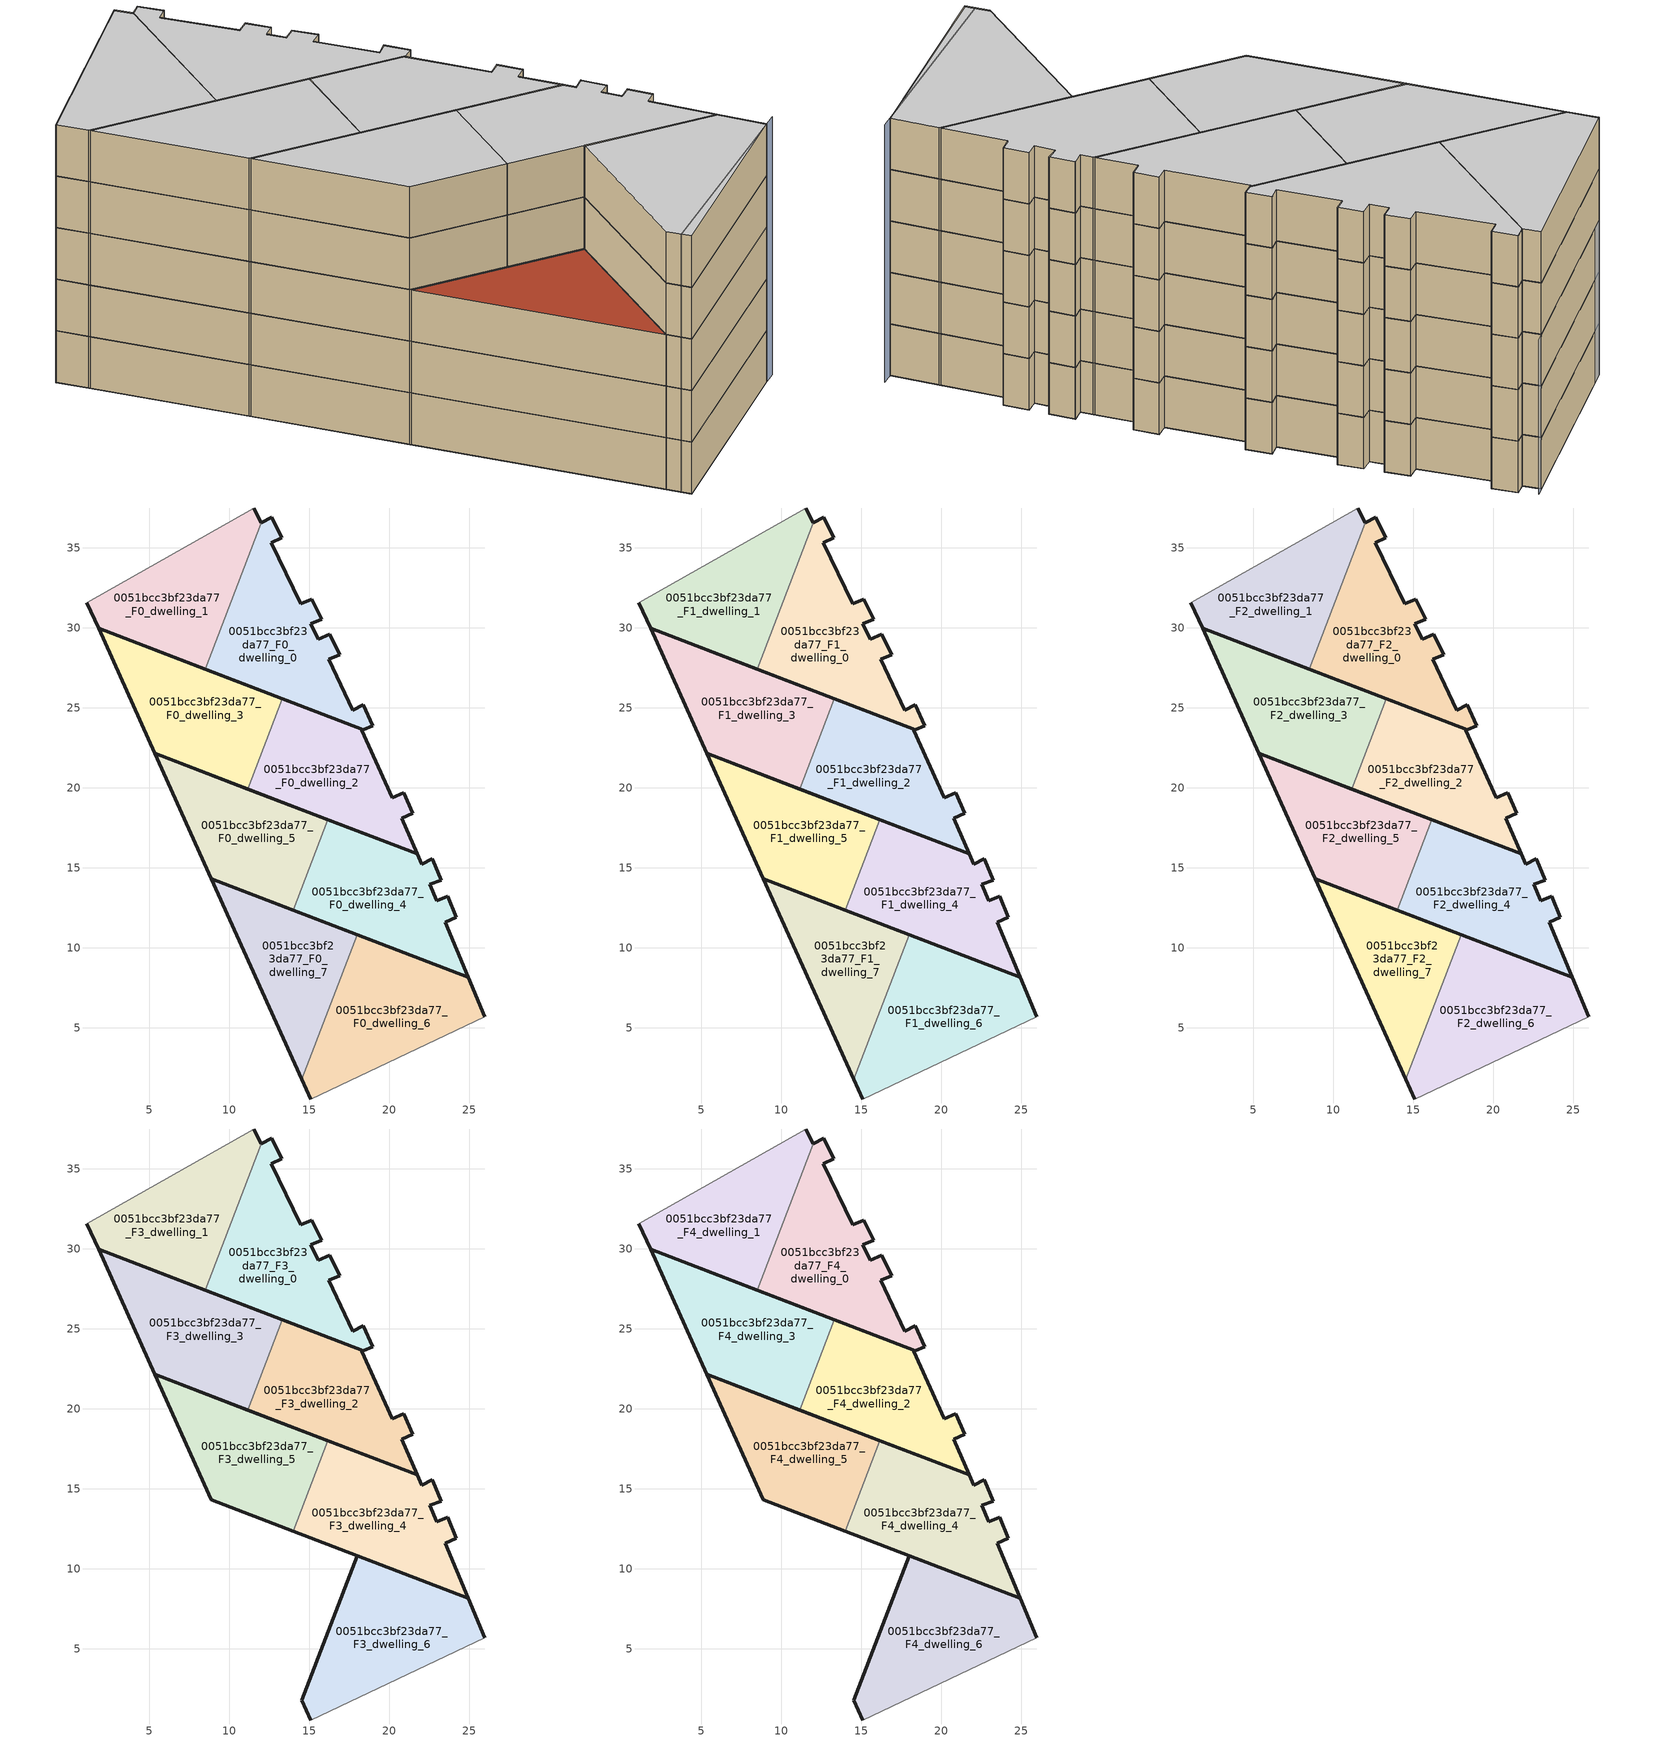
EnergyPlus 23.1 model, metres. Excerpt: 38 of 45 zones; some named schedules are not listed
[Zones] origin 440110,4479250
0051bcc3bf23da77_F0_dwelling_0
 floor ground (EU_floor_Construction): 18.97,23.88 18.37,25.19 17.71,24.85 16.21,28.03 16.89,28.33 16.26,29.59 15.56,29.29 15.1,30.24 15.77,30.55 15.15,31.79 14.47,31.5 12.6,35.3 13.27,35.63 12.64,36.91 11.99,36.57 8.49,27.42 18.37,23.64 z0
 wall outside (EU_wall_Construction): 11.99,36.57 12.64,36.91 13.27,35.63 12.6,35.3 14.47,31.5 15.15,31.79 15.77,30.55 15.1,30.24 15.56,29.29 16.26,29.59 16.89,28.33 16.21,28.03 17.71,24.85 18.37,25.19 18.97,23.88 18.37,23.64 8.49,27.42 z0:3
 wall to 0051bcc3bf23da77_F0_dwelling_1 (EU_wall_Construction): 8.49,27.42 11.99,36.57 z0:3
0051bcc3bf23da77_F0_dwelling_1
 floor ground (EU_floor_Construction): 8.49,27.42 11.99,36.57 11.54,37.49 1.1,31.56 1.82,29.97 z0
 wall outside (EU_wall_Construction): 11.54,37.49 11.99,36.57 / 8.49,27.42 1.82,29.97 1.1,31.56 z0:3
 wall adiabatic (EU_wall_Construction): 1.1,31.56 11.54,37.49 z0:3
0051bcc3bf23da77_F0_dwelling_2
 floor ground (EU_floor_Construction): 21.72,15.88 20.76,18.1 21.45,18.41 20.88,19.69 20.18,19.39 18.28,23.6 18.37,23.64 13.31,25.57 11.15,19.93 z0
 wall outside (EU_wall_Construction): 13.31,25.57 18.37,23.64 18.28,23.6 20.18,19.39 20.88,19.69 21.45,18.41 20.76,18.1 21.72,15.88 11.15,19.93 z0:3
 wall to 0051bcc3bf23da77_F0_dwelling_3 (EU_wall_Construction): 11.15,19.93 13.31,25.57 z0:3
0051bcc3bf23da77_F0_dwelling_3
 floor ground (EU_floor_Construction): 11.15,19.93 13.31,25.57 1.82,29.97 5.35,22.15 z0
 wall outside (EU_wall_Construction): 11.15,19.93 5.35,22.15 1.82,29.97 13.31,25.57 z0:3
0051bcc3bf23da77_F0_dwelling_4
 floor ground (EU_floor_Construction): 24.92,8.17 23.5,11.61 24.18,11.92 23.64,13.22 22.96,12.94 22.52,13.99 23.23,14.22 22.7,15.51 22.68,15.56 22.01,15.23 21.72,15.88 16.14,18.02 13.98,12.36 z0
 wall outside (EU_wall_Construction): 16.14,18.02 21.72,15.88 22.01,15.23 22.68,15.56 22.7,15.51 23.23,14.22 22.52,13.99 22.96,12.94 23.64,13.22 24.18,11.92 23.5,11.61 24.92,8.17 13.98,12.36 z0:3
 wall to 0051bcc3bf23da77_F0_dwelling_5 (EU_wall_Construction): 13.98,12.36 16.14,18.02 z0:3
0051bcc3bf23da77_F0_dwelling_5
 floor ground (EU_floor_Construction): 13.98,12.36 16.14,18.02 5.35,22.15 8.88,14.31 z0
 wall outside (EU_wall_Construction): 13.98,12.36 8.88,14.31 5.35,22.15 16.14,18.02 z0:3
0051bcc3bf23da77_F0_dwelling_6
 floor ground (EU_floor_Construction): 25.94,5.7 24.92,8.17 17.98,10.83 14.52,1.79 15.08,0.56 z0
 wall outside (EU_wall_Construction): 17.98,10.83 24.92,8.17 25.94,5.7 / 15.08,0.56 14.52,1.79 z0:3
 wall adiabatic (EU_wall_Construction): 25.94,5.7 15.08,0.56 z0:3
 wall to 0051bcc3bf23da77_F0_dwelling_7 (EU_wall_Construction): 14.52,1.79 17.98,10.83 z0:3
0051bcc3bf23da77_F0_dwelling_7
 floor ground (EU_floor_Construction): 14.52,1.79 17.98,10.83 8.88,14.31 z0
 wall outside (EU_wall_Construction): 14.52,1.79 8.88,14.31 17.98,10.83 z0:3
0051bcc3bf23da77_F1_dwelling_0
 floor to 0051bcc3bf23da77_F0_dwelling_0 (EU_floor_Construction): 18.97,23.88 18.37,25.19 17.71,24.85 16.21,28.03 16.89,28.33 16.26,29.59 15.56,29.29 15.1,30.24 15.77,30.55 15.15,31.79 14.47,31.5 12.6,35.3 13.27,35.63 12.64,36.91 11.99,36.57 8.49,27.42 18.37,23.64 z3
 wall outside (EU_wall_Construction): 11.99,36.57 12.64,36.91 13.27,35.63 12.6,35.3 14.47,31.5 15.15,31.79 15.77,30.55 15.1,30.24 15.56,29.29 16.26,29.59 16.89,28.33 16.21,28.03 17.71,24.85 18.37,25.19 18.97,23.88 18.37,23.64 8.49,27.42 z3:6
 wall to 0051bcc3bf23da77_F1_dwelling_1 (EU_wall_Construction): 8.49,27.42 11.99,36.57 z3:6
0051bcc3bf23da77_F1_dwelling_1
 floor to 0051bcc3bf23da77_F0_dwelling_1 (EU_floor_Construction): 8.49,27.42 11.99,36.57 11.54,37.49 1.1,31.56 1.82,29.97 z3
 wall outside (EU_wall_Construction): 11.54,37.49 11.99,36.57 / 8.49,27.42 1.82,29.97 1.1,31.56 z3:6
 wall adiabatic (EU_wall_Construction): 1.1,31.56 11.54,37.49 z3:6
0051bcc3bf23da77_F1_dwelling_2
 floor to 0051bcc3bf23da77_F0_dwelling_2 (EU_floor_Construction): 21.72,15.88 20.76,18.1 21.45,18.41 20.88,19.69 20.18,19.39 18.28,23.6 18.37,23.64 13.31,25.57 11.15,19.93 z3
 wall outside (EU_wall_Construction): 13.31,25.57 18.37,23.64 18.28,23.6 20.18,19.39 20.88,19.69 21.45,18.41 20.76,18.1 21.72,15.88 11.15,19.93 z3:6
 wall to 0051bcc3bf23da77_F1_dwelling_3 (EU_wall_Construction): 11.15,19.93 13.31,25.57 z3:6
0051bcc3bf23da77_F1_dwelling_3
 floor to 0051bcc3bf23da77_F0_dwelling_3 (EU_floor_Construction): 11.15,19.93 13.31,25.57 1.82,29.97 5.35,22.15 z3
 wall outside (EU_wall_Construction): 11.15,19.93 5.35,22.15 1.82,29.97 13.31,25.57 z3:6
0051bcc3bf23da77_F1_dwelling_4
 floor to 0051bcc3bf23da77_F0_dwelling_4 (EU_floor_Construction): 24.92,8.17 23.5,11.61 24.18,11.92 23.64,13.22 22.96,12.94 22.52,13.99 23.23,14.22 22.7,15.51 22.68,15.56 22.01,15.23 21.72,15.88 16.14,18.02 13.98,12.36 z3
 wall outside (EU_wall_Construction): 16.14,18.02 21.72,15.88 22.01,15.23 22.68,15.56 22.7,15.51 23.23,14.22 22.52,13.99 22.96,12.94 23.64,13.22 24.18,11.92 23.5,11.61 24.92,8.17 13.98,12.36 z3:6
 wall to 0051bcc3bf23da77_F1_dwelling_5 (EU_wall_Construction): 13.98,12.36 16.14,18.02 z3:6
0051bcc3bf23da77_F1_dwelling_5
 floor to 0051bcc3bf23da77_F0_dwelling_5 (EU_floor_Construction): 13.98,12.36 16.14,18.02 5.35,22.15 8.88,14.31 z3
 wall outside (EU_wall_Construction): 13.98,12.36 8.88,14.31 5.35,22.15 16.14,18.02 z3:6
0051bcc3bf23da77_F1_dwelling_6
 floor to 0051bcc3bf23da77_F0_dwelling_6 (EU_floor_Construction): 25.94,5.7 24.92,8.17 17.98,10.83 14.52,1.79 15.08,0.56 z3
 wall outside (EU_wall_Construction): 17.98,10.83 24.92,8.17 25.94,5.7 / 15.08,0.56 14.52,1.79 z3:6
 wall adiabatic (EU_wall_Construction): 25.94,5.7 15.08,0.56 z3:6
 wall to 0051bcc3bf23da77_F1_dwelling_7 (EU_wall_Construction): 14.52,1.79 17.98,10.83 z3:6
0051bcc3bf23da77_F1_dwelling_7
 floor to 0051bcc3bf23da77_F0_dwelling_7 (EU_floor_Construction): 14.52,1.79 17.98,10.83 8.88,14.31 z3
 wall outside (EU_wall_Construction): 14.52,1.79 8.88,14.31 17.98,10.83 z3:6
0051bcc3bf23da77_F2_dwelling_0
 floor to 0051bcc3bf23da77_F1_dwelling_0 (EU_floor_Construction): 18.97,23.88 18.37,25.19 17.71,24.85 16.21,28.03 16.89,28.33 16.26,29.59 15.56,29.29 15.1,30.24 15.77,30.55 15.15,31.79 14.47,31.5 12.6,35.3 13.27,35.63 12.64,36.91 11.99,36.57 8.49,27.42 18.37,23.64 z6
 wall outside (EU_wall_Construction): 11.99,36.57 12.64,36.91 13.27,35.63 12.6,35.3 14.47,31.5 15.15,31.79 15.77,30.55 15.1,30.24 15.56,29.29 16.26,29.59 16.89,28.33 16.21,28.03 17.71,24.85 18.37,25.19 18.97,23.88 18.37,23.64 8.49,27.42 z6:9
 wall to 0051bcc3bf23da77_F2_dwelling_1 (EU_wall_Construction): 8.49,27.42 11.99,36.57 z6:9
0051bcc3bf23da77_F2_dwelling_1
 floor to 0051bcc3bf23da77_F1_dwelling_1 (EU_floor_Construction): 8.49,27.42 11.99,36.57 11.54,37.49 1.1,31.56 1.82,29.97 z6
 wall outside (EU_wall_Construction): 11.54,37.49 11.99,36.57 / 8.49,27.42 1.82,29.97 1.1,31.56 z6:9
 wall adiabatic (EU_wall_Construction): 1.1,31.56 11.54,37.49 z6:9
0051bcc3bf23da77_F2_dwelling_2
 floor to 0051bcc3bf23da77_F1_dwelling_2 (EU_floor_Construction): 21.72,15.88 20.76,18.1 21.45,18.41 20.88,19.69 20.18,19.39 18.28,23.6 18.37,23.64 13.31,25.57 11.15,19.93 z6
 wall outside (EU_wall_Construction): 13.31,25.57 18.37,23.64 18.28,23.6 20.18,19.39 20.88,19.69 21.45,18.41 20.76,18.1 21.72,15.88 11.15,19.93 z6:9
 wall to 0051bcc3bf23da77_F2_dwelling_3 (EU_wall_Construction): 11.15,19.93 13.31,25.57 z6:9
0051bcc3bf23da77_F2_dwelling_3
 floor to 0051bcc3bf23da77_F1_dwelling_3 (EU_floor_Construction): 11.15,19.93 13.31,25.57 1.82,29.97 5.35,22.15 z6
 wall outside (EU_wall_Construction): 11.15,19.93 5.35,22.15 1.82,29.97 13.31,25.57 z6:9
0051bcc3bf23da77_F2_dwelling_4
 floor to 0051bcc3bf23da77_F1_dwelling_4 (EU_floor_Construction): 24.92,8.17 23.5,11.61 24.18,11.92 23.64,13.22 22.96,12.94 22.52,13.99 23.23,14.22 22.7,15.51 22.68,15.56 22.01,15.23 21.72,15.88 16.14,18.02 13.98,12.36 z6
 wall outside (EU_wall_Construction): 16.14,18.02 21.72,15.88 22.01,15.23 22.68,15.56 22.7,15.51 23.23,14.22 22.52,13.99 22.96,12.94 23.64,13.22 24.18,11.92 23.5,11.61 24.92,8.17 13.98,12.36 z6:9
 wall to 0051bcc3bf23da77_F2_dwelling_5 (EU_wall_Construction): 13.98,12.36 16.14,18.02 z6:9
0051bcc3bf23da77_F2_dwelling_5
 floor to 0051bcc3bf23da77_F1_dwelling_5 (EU_floor_Construction): 13.98,12.36 16.14,18.02 5.35,22.15 8.88,14.31 z6
 wall outside (EU_wall_Construction): 13.98,12.36 8.88,14.31 5.35,22.15 16.14,18.02 z6:9
0051bcc3bf23da77_F2_dwelling_6
 floor to 0051bcc3bf23da77_F1_dwelling_6 (EU_floor_Construction): 25.94,5.7 24.92,8.17 17.98,10.83 14.52,1.79 15.08,0.56 z6
 wall outside (EU_wall_Construction): 17.98,10.83 24.92,8.17 25.94,5.7 / 15.08,0.56 14.52,1.79 z6:9
 wall adiabatic (EU_wall_Construction): 25.94,5.7 15.08,0.56 z6:9
 wall to 0051bcc3bf23da77_F2_dwelling_7 (EU_wall_Construction): 14.52,1.79 17.98,10.83 z6:9
0051bcc3bf23da77_F2_dwelling_7
 floor to 0051bcc3bf23da77_F1_dwelling_7 (EU_floor_Construction): 14.52,1.79 17.98,10.83 8.88,14.31 z6
 wall outside (EU_wall_Construction): 14.52,1.79 8.88,14.31 17.98,10.83 z6:9
 roof outside (EU_roof_Construction): 17.98,10.83 14.52,1.79 8.88,14.31 z9
0051bcc3bf23da77_F3_dwelling_0
 floor to 0051bcc3bf23da77_F2_dwelling_0 (EU_floor_Construction): 18.97,23.88 18.37,25.19 17.71,24.85 16.21,28.03 16.89,28.33 16.26,29.59 15.56,29.29 15.1,30.24 15.77,30.55 15.15,31.79 14.47,31.5 12.6,35.3 13.27,35.63 12.64,36.91 11.99,36.57 8.49,27.42 18.37,23.64 z9
 wall outside (EU_wall_Construction): 11.99,36.57 12.64,36.91 13.27,35.63 12.6,35.3 14.47,31.5 15.15,31.79 15.77,30.55 15.1,30.24 15.56,29.29 16.26,29.59 16.89,28.33 16.21,28.03 17.71,24.85 18.37,25.19 18.97,23.88 18.37,23.64 8.49,27.42 z9:12
 wall to 0051bcc3bf23da77_F3_dwelling_1 (EU_wall_Construction): 8.49,27.42 11.99,36.57 z9:12
0051bcc3bf23da77_F3_dwelling_1
 floor to 0051bcc3bf23da77_F2_dwelling_1 (EU_floor_Construction): 8.49,27.42 11.99,36.57 11.54,37.49 1.1,31.56 1.82,29.97 z9
 wall outside (EU_wall_Construction): 11.54,37.49 11.99,36.57 / 8.49,27.42 1.82,29.97 1.1,31.56 z9:12
 wall adiabatic (EU_wall_Construction): 1.1,31.56 11.54,37.49 z9:12
0051bcc3bf23da77_F3_dwelling_2
 floor to 0051bcc3bf23da77_F2_dwelling_2 (EU_floor_Construction): 21.72,15.88 20.76,18.1 21.45,18.41 20.88,19.69 20.18,19.39 18.28,23.6 18.37,23.64 13.31,25.57 11.15,19.93 z9
 wall outside (EU_wall_Construction): 13.31,25.57 18.37,23.64 18.28,23.6 20.18,19.39 20.88,19.69 21.45,18.41 20.76,18.1 21.72,15.88 11.15,19.93 z9:12
 wall to 0051bcc3bf23da77_F3_dwelling_3 (EU_wall_Construction): 11.15,19.93 13.31,25.57 z9:12
0051bcc3bf23da77_F3_dwelling_3
 floor to 0051bcc3bf23da77_F2_dwelling_3 (EU_floor_Construction): 11.15,19.93 13.31,25.57 1.82,29.97 5.35,22.15 z9
 wall outside (EU_wall_Construction): 11.15,19.93 5.35,22.15 1.82,29.97 13.31,25.57 z9:12
0051bcc3bf23da77_F3_dwelling_4
 floor to 0051bcc3bf23da77_F2_dwelling_4 (EU_floor_Construction): 24.92,8.17 23.5,11.61 24.18,11.92 23.64,13.22 22.96,12.94 22.52,13.99 23.23,14.22 22.7,15.51 22.68,15.56 22.01,15.23 21.72,15.88 16.14,18.02 13.98,12.36 z9
 wall outside (EU_wall_Construction): 16.14,18.02 21.72,15.88 22.01,15.23 22.68,15.56 22.7,15.51 23.23,14.22 22.52,13.99 22.96,12.94 23.64,13.22 24.18,11.92 23.5,11.61 24.92,8.17 13.98,12.36 z9:12
 wall to 0051bcc3bf23da77_F3_dwelling_5 (EU_wall_Construction): 13.98,12.36 16.14,18.02 z9:12
0051bcc3bf23da77_F3_dwelling_5
 floor to 0051bcc3bf23da77_F2_dwelling_5 (EU_floor_Construction): 13.98,12.36 16.14,18.02 5.35,22.15 8.88,14.31 z9
 wall outside (EU_wall_Construction): 13.98,12.36 8.88,14.31 5.35,22.15 16.14,18.02 z9:12
0051bcc3bf23da77_F3_dwelling_6
 floor to 0051bcc3bf23da77_F2_dwelling_6 (EU_floor_Construction): 25.94,5.7 24.92,8.17 17.98,10.83 14.52,1.79 15.08,0.56 z9
 wall outside (EU_wall_Construction): 15.08,0.56 14.52,1.79 17.98,10.83 24.92,8.17 25.94,5.7 z9:12
 wall adiabatic (EU_wall_Construction): 25.94,5.7 15.08,0.56 z9:12
0051bcc3bf23da77_F4_dwelling_0
 floor to 0051bcc3bf23da77_F3_dwelling_0 (EU_floor_Construction): 18.97,23.88 18.37,25.19 17.71,24.85 16.21,28.03 16.89,28.33 16.26,29.59 15.56,29.29 15.1,30.24 15.77,30.55 15.15,31.79 14.47,31.5 12.6,35.3 13.27,35.63 12.64,36.91 11.99,36.57 8.49,27.42 18.37,23.64 z12
 wall outside (EU_wall_Construction): 11.99,36.57 12.64,36.91 13.27,35.63 12.6,35.3 14.47,31.5 15.15,31.79 15.77,30.55 15.1,30.24 15.56,29.29 16.26,29.59 16.89,28.33 16.21,28.03 17.71,24.85 18.37,25.19 18.97,23.88 18.37,23.64 8.49,27.42 z12:15
 wall to 0051bcc3bf23da77_F4_dwelling_1 (EU_wall_Construction): 8.49,27.42 11.99,36.57 z12:15
 ceiling to 0051bcc3bf23da77_F5_dwelling_0 (EU_floor_Construction): 13.27,35.63 12.6,35.3 14.47,31.5 15.15,31.79 15.77,30.55 15.1,30.24 15.56,29.29 16.26,29.59 16.89,28.33 16.21,28.03 17.71,24.85 18.37,25.19 18.97,23.88 18.37,23.64 8.49,27.42 11.99,36.57 12.64,36.91 z15
0051bcc3bf23da77_F4_dwelling_1
 floor to 0051bcc3bf23da77_F3_dwelling_1 (EU_floor_Construction): 8.49,27.42 11.99,36.57 11.54,37.49 1.1,31.56 1.82,29.97 z12
 wall outside (EU_wall_Construction): 11.54,37.49 11.99,36.57 / 8.49,27.42 1.82,29.97 1.1,31.56 z12:15
 wall adiabatic (EU_wall_Construction): 1.1,31.56 11.54,37.49 z12:15
 ceiling to 0051bcc3bf23da77_F5_dwelling_1 (EU_floor_Construction): 11.54,37.49 11.99,36.57 8.49,27.42 1.82,29.97 1.1,31.56 z15
0051bcc3bf23da77_F4_dwelling_2
 floor to 0051bcc3bf23da77_F3_dwelling_2 (EU_floor_Construction): 21.72,15.88 20.76,18.1 21.45,18.41 20.88,19.69 20.18,19.39 18.28,23.6 18.37,23.64 13.31,25.57 11.15,19.93 z12
 wall outside (EU_wall_Construction): 13.31,25.57 18.37,23.64 18.28,23.6 20.18,19.39 20.88,19.69 21.45,18.41 20.76,18.1 21.72,15.88 11.15,19.93 z12:15
 wall to 0051bcc3bf23da77_F4_dwelling_3 (EU_wall_Construction): 11.15,19.93 13.31,25.57 z12:15
 ceiling to 0051bcc3bf23da77_F5_dwelling_2 (EU_floor_Construction): 18.37,23.64 18.28,23.6 20.18,19.39 20.88,19.69 21.45,18.41 20.76,18.1 21.72,15.88 11.15,19.93 13.31,25.57 z15
0051bcc3bf23da77_F4_dwelling_3
 floor to 0051bcc3bf23da77_F3_dwelling_3 (EU_floor_Construction): 11.15,19.93 13.31,25.57 1.82,29.97 5.35,22.15 z12
 wall outside (EU_wall_Construction): 11.15,19.93 5.35,22.15 1.82,29.97 13.31,25.57 z12:15
 ceiling to 0051bcc3bf23da77_F5_dwelling_3 (EU_floor_Construction): 13.31,25.57 11.15,19.93 5.35,22.15 1.82,29.97 z15
0051bcc3bf23da77_F4_dwelling_4
 floor to 0051bcc3bf23da77_F3_dwelling_4 (EU_floor_Construction): 24.92,8.17 23.5,11.61 24.18,11.92 23.64,13.22 22.96,12.94 22.52,13.99 23.23,14.22 22.7,15.51 22.68,15.56 22.01,15.23 21.72,15.88 16.14,18.02 13.98,12.36 z12
 wall outside (EU_wall_Construction): 16.14,18.02 21.72,15.88 22.01,15.23 22.68,15.56 22.7,15.51 23.23,14.22 22.52,13.99 22.96,12.94 23.64,13.22 24.18,11.92 23.5,11.61 24.92,8.17 13.98,12.36 z12:15
 wall to 0051bcc3bf23da77_F4_dwelling_5 (EU_wall_Construction): 13.98,12.36 16.14,18.02 z12:15
 ceiling to 0051bcc3bf23da77_F5_dwelling_4 (EU_floor_Construction): 22.68,15.56 22.7,15.51 23.23,14.22 22.52,13.99 22.96,12.94 23.64,13.22 24.18,11.92 23.5,11.61 24.92,8.17 13.98,12.36 16.14,18.02 21.72,15.88 22.01,15.23 z15
0051bcc3bf23da77_F4_dwelling_5
 floor to 0051bcc3bf23da77_F3_dwelling_5 (EU_floor_Construction): 13.98,12.36 16.14,18.02 5.35,22.15 8.88,14.31 z12
 wall outside (EU_wall_Construction): 13.98,12.36 8.88,14.31 5.35,22.15 16.14,18.02 z12:15
 ceiling to 0051bcc3bf23da77_F5_dwelling_5 (EU_floor_Construction): 16.14,18.02 13.98,12.36 8.88,14.31 5.35,22.15 z15
0051bcc3bf23da77_F4_dwelling_6
 floor to 0051bcc3bf23da77_F3_dwelling_6 (EU_floor_Construction): 25.94,5.7 24.92,8.17 17.98,10.83 14.52,1.79 15.08,0.56 z12
 wall outside (EU_wall_Construction): 15.08,0.56 14.52,1.79 17.98,10.83 24.92,8.17 25.94,5.7 z12:15
 wall adiabatic (EU_wall_Construction): 25.94,5.7 15.08,0.56 z12:15
 ceiling to 0051bcc3bf23da77_F5_dwelling_6 (EU_floor_Construction): 24.92,8.17 25.94,5.7 15.08,0.56 14.52,1.79 17.98,10.83 z15
shading: 14.87,1.07 26.63,5.99 z0:15; 11.99,37.74 1.1,31.56 z0:9
[Building]
EU S2 Campaign: North Axis=0; Terrain=City; Solar Distribution=FullExterior
[Site:Location]
Madrid: Latitude=40.5; Longitude=-3.5; Time Zone=1; Elevation=609
[SizingPeriod:WeatherFileDays]
AnnualSizingPeriod: Begin Month=1; Begin Day of Month=1; End Month=12; End Day of Month=31; Day of Week for Start Day=Monday; Use Weather File Daylight Saving Period=No; Use Weather File Rain and Snow Indicators=No
[MATERIAL]
EU_InternalMass_Material: Roughness=MediumRough; Thickness=0.1; Conductivity=1; Density=1800; Specific Heat=900; Thermal Absorptance=0.9; Solar Absorptance=0.7; Visible Absorptance=0.7
[MATERIAL:NOMASS] Roughness=MediumRough; Thermal Absorptance=0.9; Solar Absorptance=0.7; Visible Absorptance=0.7
Name | Thermal Resistance
EU_wall_NoMass | 1.60022
EU_roof_NoMass | 1.57597
EU_floor_NoMass | 0.470652
[CONSTRUCTION]
EU_wall_Construction: EU_wall_NoMass
EU_roof_Construction: EU_roof_NoMass
EU_floor_Construction: EU_floor_NoMass
EU_InternalMass_Construction: EU_InternalMass_Material
[ZONE] Type=1; Multiplier=1; Ceiling Height=autocalculate; Floor Area=autocalculate; Part of Total Floor Area=Yes
Name | Volume
0051bcc3bf23da77_F0_dwelling_0; 0051bcc3bf23da77_F1_dwelling_0; 0051bcc3bf23da77_F2_dwelling_0; 0051bcc3bf23da77_F3_dwelling_0; 0051bcc3bf23da77_F4_dwelling_0 | 167.229
0051bcc3bf23da77_F0_dwelling_1; 0051bcc3bf23da77_F1_dwelling_1; 0051bcc3bf23da77_F2_dwelling_1; 0051bcc3bf23da77_F3_dwelling_1; 0051bcc3bf23da77_F4_dwelling_1 | 154.633
0051bcc3bf23da77_F0_dwelling_2; 0051bcc3bf23da77_F1_dwelling_2; 0051bcc3bf23da77_F2_dwelling_2; 0051bcc3bf23da77_F3_dwelling_2; 0051bcc3bf23da77_F4_dwelling_2 | 153.969
0051bcc3bf23da77_F0_dwelling_3; 0051bcc3bf23da77_F1_dwelling_3; 0051bcc3bf23da77_F2_dwelling_3; 0051bcc3bf23da77_F3_dwelling_3; 0051bcc3bf23da77_F4_dwelling_3 | 167.887
0051bcc3bf23da77_F0_dwelling_4; 0051bcc3bf23da77_F1_dwelling_4; 0051bcc3bf23da77_F2_dwelling_4; 0051bcc3bf23da77_F3_dwelling_4; 0051bcc3bf23da77_F4_dwelling_4 | 167.258
0051bcc3bf23da77_F0_dwelling_5; 0051bcc3bf23da77_F1_dwelling_5; 0051bcc3bf23da77_F2_dwelling_5; 0051bcc3bf23da77_F3_dwelling_5; 0051bcc3bf23da77_F4_dwelling_5 | 154.584
0051bcc3bf23da77_F0_dwelling_6; 0051bcc3bf23da77_F1_dwelling_6; 0051bcc3bf23da77_F2_dwelling_6; 0051bcc3bf23da77_F3_dwelling_6; 0051bcc3bf23da77_F4_dwelling_6 | 180.609
0051bcc3bf23da77_F0_dwelling_7; 0051bcc3bf23da77_F1_dwelling_7; 0051bcc3bf23da77_F2_dwelling_7 | 141.276
[INTERNALMASS] Construction=EU_InternalMass_Construction
Name | Zone or ZoneList | Surface Area
0051bcc3bf23da77_F0_dwelling_0_EU_InternalMass | 0051bcc3bf23da77_F0_dwelling_0 | 55.7433
0051bcc3bf23da77_F0_dwelling_1_EU_InternalMass | 0051bcc3bf23da77_F0_dwelling_1 | 51.5443
0051bcc3bf23da77_F0_dwelling_2_EU_InternalMass | 0051bcc3bf23da77_F0_dwelling_2 | 51.3229
0051bcc3bf23da77_F0_dwelling_3_EU_InternalMass | 0051bcc3bf23da77_F0_dwelling_3 | 55.9626
0051bcc3bf23da77_F0_dwelling_4_EU_InternalMass | 0051bcc3bf23da77_F0_dwelling_4 | 55.7529
0051bcc3bf23da77_F0_dwelling_5_EU_InternalMass | 0051bcc3bf23da77_F0_dwelling_5 | 51.5281
0051bcc3bf23da77_F0_dwelling_6_EU_InternalMass | 0051bcc3bf23da77_F0_dwelling_6 | 60.2032
0051bcc3bf23da77_F0_dwelling_7_EU_InternalMass | 0051bcc3bf23da77_F0_dwelling_7 | 47.0921
0051bcc3bf23da77_F1_dwelling_0_EU_InternalMass | 0051bcc3bf23da77_F1_dwelling_0 | 55.7433
0051bcc3bf23da77_F1_dwelling_1_EU_InternalMass | 0051bcc3bf23da77_F1_dwelling_1 | 51.5443
0051bcc3bf23da77_F1_dwelling_2_EU_InternalMass | 0051bcc3bf23da77_F1_dwelling_2 | 51.3229
0051bcc3bf23da77_F1_dwelling_3_EU_InternalMass | 0051bcc3bf23da77_F1_dwelling_3 | 55.9626
0051bcc3bf23da77_F1_dwelling_4_EU_InternalMass | 0051bcc3bf23da77_F1_dwelling_4 | 55.7529
0051bcc3bf23da77_F1_dwelling_5_EU_InternalMass | 0051bcc3bf23da77_F1_dwelling_5 | 51.5281
0051bcc3bf23da77_F1_dwelling_6_EU_InternalMass | 0051bcc3bf23da77_F1_dwelling_6 | 60.2032
0051bcc3bf23da77_F1_dwelling_7_EU_InternalMass | 0051bcc3bf23da77_F1_dwelling_7 | 47.0921
0051bcc3bf23da77_F2_dwelling_0_EU_InternalMass | 0051bcc3bf23da77_F2_dwelling_0 | 55.7433
0051bcc3bf23da77_F2_dwelling_1_EU_InternalMass | 0051bcc3bf23da77_F2_dwelling_1 | 51.5443
0051bcc3bf23da77_F2_dwelling_2_EU_InternalMass | 0051bcc3bf23da77_F2_dwelling_2 | 51.3229
0051bcc3bf23da77_F2_dwelling_3_EU_InternalMass | 0051bcc3bf23da77_F2_dwelling_3 | 55.9626
0051bcc3bf23da77_F2_dwelling_4_EU_InternalMass | 0051bcc3bf23da77_F2_dwelling_4 | 55.7529
0051bcc3bf23da77_F2_dwelling_5_EU_InternalMass | 0051bcc3bf23da77_F2_dwelling_5 | 51.5281
0051bcc3bf23da77_F2_dwelling_6_EU_InternalMass | 0051bcc3bf23da77_F2_dwelling_6 | 60.2032
0051bcc3bf23da77_F2_dwelling_7_EU_InternalMass | 0051bcc3bf23da77_F2_dwelling_7 | 47.0921
0051bcc3bf23da77_F3_dwelling_0_EU_InternalMass | 0051bcc3bf23da77_F3_dwelling_0 | 61.3148
0051bcc3bf23da77_F3_dwelling_1_EU_InternalMass | 0051bcc3bf23da77_F3_dwelling_1 | 61.3105
0051bcc3bf23da77_F3_dwelling_2_EU_InternalMass | 0051bcc3bf23da77_F3_dwelling_2 | 61.2415
0051bcc3bf23da77_F3_dwelling_3_EU_InternalMass | 0051bcc3bf23da77_F3_dwelling_3 | 61.2494
0051bcc3bf23da77_F3_dwelling_4_EU_InternalMass | 0051bcc3bf23da77_F3_dwelling_4 | 61.3648
0051bcc3bf23da77_F3_dwelling_5_EU_InternalMass | 0051bcc3bf23da77_F3_dwelling_5 | 61.359
0051bcc3bf23da77_F3_dwelling_6_EU_InternalMass | 0051bcc3bf23da77_F3_dwelling_6 | 61.3118
0051bcc3bf23da77_F4_dwelling_0_EU_InternalMass | 0051bcc3bf23da77_F4_dwelling_0 | 61.3148
0051bcc3bf23da77_F4_dwelling_1_EU_InternalMass | 0051bcc3bf23da77_F4_dwelling_1 | 61.3105
0051bcc3bf23da77_F4_dwelling_2_EU_InternalMass | 0051bcc3bf23da77_F4_dwelling_2 | 61.2415
0051bcc3bf23da77_F4_dwelling_3_EU_InternalMass | 0051bcc3bf23da77_F4_dwelling_3 | 61.2494
0051bcc3bf23da77_F4_dwelling_4_EU_InternalMass | 0051bcc3bf23da77_F4_dwelling_4 | 61.3648
0051bcc3bf23da77_F4_dwelling_5_EU_InternalMass | 0051bcc3bf23da77_F4_dwelling_5 | 61.359
0051bcc3bf23da77_F4_dwelling_6_EU_InternalMass | 0051bcc3bf23da77_F4_dwelling_6 | 61.3118
[OTHEREQUIPMENT] Fuel Type=Electricity; Design Level Calculation Method=Watts/Area; Power per Zone Floor Area=1; Fraction Latent=0; Fraction Radiant=0; Fraction Lost=0; Carbon Dioxide Generation Rate=0; EndUse Subcategory=EU_Step8_InternalGains
Name | Zone or ZoneList or Space or SpaceList | Schedule
EU_Step8_InternalGain_0051bcc3bf23da77_F0_dwelling_0_f000 | 0051bcc3bf23da77_F0_dwelling_0 | EU_Step8_GainSchedule_0051bcc3bf23da77_F0_dwelling_0_f000
EU_Step8_InternalGain_0051bcc3bf23da77_F0_dwelling_1_f000 | 0051bcc3bf23da77_F0_dwelling_1 | EU_Step8_GainSchedule_0051bcc3bf23da77_F0_dwelling_1_f000
EU_Step8_InternalGain_0051bcc3bf23da77_F0_dwelling_2_f000 | 0051bcc3bf23da77_F0_dwelling_2 | EU_Step8_GainSchedule_0051bcc3bf23da77_F0_dwelling_2_f000
EU_Step8_InternalGain_0051bcc3bf23da77_F0_dwelling_3_f000 | 0051bcc3bf23da77_F0_dwelling_3 | EU_Step8_GainSchedule_0051bcc3bf23da77_F0_dwelling_3_f000
EU_Step8_InternalGain_0051bcc3bf23da77_F0_dwelling_4_f000 | 0051bcc3bf23da77_F0_dwelling_4 | EU_Step8_GainSchedule_0051bcc3bf23da77_F0_dwelling_4_f000
EU_Step8_InternalGain_0051bcc3bf23da77_F0_dwelling_5_f000 | 0051bcc3bf23da77_F0_dwelling_5 | EU_Step8_GainSchedule_0051bcc3bf23da77_F0_dwelling_5_f000
EU_Step8_InternalGain_0051bcc3bf23da77_F0_dwelling_6_f000 | 0051bcc3bf23da77_F0_dwelling_6 | EU_Step8_GainSchedule_0051bcc3bf23da77_F0_dwelling_6_f000
EU_Step8_InternalGain_0051bcc3bf23da77_F0_dwelling_7_f000 | 0051bcc3bf23da77_F0_dwelling_7 | EU_Step8_GainSchedule_0051bcc3bf23da77_F0_dwelling_7_f000
EU_Step8_InternalGain_0051bcc3bf23da77_F1_dwelling_0_f000 | 0051bcc3bf23da77_F1_dwelling_0 | EU_Step8_GainSchedule_0051bcc3bf23da77_F1_dwelling_0_f000
EU_Step8_InternalGain_0051bcc3bf23da77_F1_dwelling_1_f000 | 0051bcc3bf23da77_F1_dwelling_1 | EU_Step8_GainSchedule_0051bcc3bf23da77_F1_dwelling_1_f000
EU_Step8_InternalGain_0051bcc3bf23da77_F1_dwelling_2_f000 | 0051bcc3bf23da77_F1_dwelling_2 | EU_Step8_GainSchedule_0051bcc3bf23da77_F1_dwelling_2_f000
EU_Step8_InternalGain_0051bcc3bf23da77_F1_dwelling_3_f000 | 0051bcc3bf23da77_F1_dwelling_3 | EU_Step8_GainSchedule_0051bcc3bf23da77_F1_dwelling_3_f000
EU_Step8_InternalGain_0051bcc3bf23da77_F1_dwelling_4_f000 | 0051bcc3bf23da77_F1_dwelling_4 | EU_Step8_GainSchedule_0051bcc3bf23da77_F1_dwelling_4_f000
EU_Step8_InternalGain_0051bcc3bf23da77_F1_dwelling_5_f000 | 0051bcc3bf23da77_F1_dwelling_5 | EU_Step8_GainSchedule_0051bcc3bf23da77_F1_dwelling_5_f000
EU_Step8_InternalGain_0051bcc3bf23da77_F1_dwelling_6_f000 | 0051bcc3bf23da77_F1_dwelling_6 | EU_Step8_GainSchedule_0051bcc3bf23da77_F1_dwelling_6_f000
EU_Step8_InternalGain_0051bcc3bf23da77_F1_dwelling_7_f000 | 0051bcc3bf23da77_F1_dwelling_7 | EU_Step8_GainSchedule_0051bcc3bf23da77_F1_dwelling_7_f000
EU_Step8_InternalGain_0051bcc3bf23da77_F2_dwelling_0_f000 | 0051bcc3bf23da77_F2_dwelling_0 | EU_Step8_GainSchedule_0051bcc3bf23da77_F2_dwelling_0_f000
EU_Step8_InternalGain_0051bcc3bf23da77_F2_dwelling_1_f000 | 0051bcc3bf23da77_F2_dwelling_1 | EU_Step8_GainSchedule_0051bcc3bf23da77_F2_dwelling_1_f000
EU_Step8_InternalGain_0051bcc3bf23da77_F2_dwelling_2_f000 | 0051bcc3bf23da77_F2_dwelling_2 | EU_Step8_GainSchedule_0051bcc3bf23da77_F2_dwelling_2_f000
EU_Step8_InternalGain_0051bcc3bf23da77_F2_dwelling_3_f000 | 0051bcc3bf23da77_F2_dwelling_3 | EU_Step8_GainSchedule_0051bcc3bf23da77_F2_dwelling_3_f000
EU_Step8_InternalGain_0051bcc3bf23da77_F2_dwelling_4_f000 | 0051bcc3bf23da77_F2_dwelling_4 | EU_Step8_GainSchedule_0051bcc3bf23da77_F2_dwelling_4_f000
EU_Step8_InternalGain_0051bcc3bf23da77_F2_dwelling_5_f000 | 0051bcc3bf23da77_F2_dwelling_5 | EU_Step8_GainSchedule_0051bcc3bf23da77_F2_dwelling_5_f000
EU_Step8_InternalGain_0051bcc3bf23da77_F2_dwelling_6_f000 | 0051bcc3bf23da77_F2_dwelling_6 | EU_Step8_GainSchedule_0051bcc3bf23da77_F2_dwelling_6_f000
EU_Step8_InternalGain_0051bcc3bf23da77_F2_dwelling_7_f000 | 0051bcc3bf23da77_F2_dwelling_7 | EU_Step8_GainSchedule_0051bcc3bf23da77_F2_dwelling_7_f000
EU_Step8_InternalGain_0051bcc3bf23da77_F3_dwelling_0_f000 | 0051bcc3bf23da77_F3_dwelling_0 | EU_Step8_GainSchedule_0051bcc3bf23da77_F3_dwelling_0_f000
EU_Step8_InternalGain_0051bcc3bf23da77_F3_dwelling_1_f000 | 0051bcc3bf23da77_F3_dwelling_1 | EU_Step8_GainSchedule_0051bcc3bf23da77_F3_dwelling_1_f000
EU_Step8_InternalGain_0051bcc3bf23da77_F3_dwelling_2_f000 | 0051bcc3bf23da77_F3_dwelling_2 | EU_Step8_GainSchedule_0051bcc3bf23da77_F3_dwelling_2_f000
EU_Step8_InternalGain_0051bcc3bf23da77_F3_dwelling_3_f000 | 0051bcc3bf23da77_F3_dwelling_3 | EU_Step8_GainSchedule_0051bcc3bf23da77_F3_dwelling_3_f000
EU_Step8_InternalGain_0051bcc3bf23da77_F3_dwelling_4_f000 | 0051bcc3bf23da77_F3_dwelling_4 | EU_Step8_GainSchedule_0051bcc3bf23da77_F3_dwelling_4_f000
EU_Step8_InternalGain_0051bcc3bf23da77_F3_dwelling_5_f000 | 0051bcc3bf23da77_F3_dwelling_5 | EU_Step8_GainSchedule_0051bcc3bf23da77_F3_dwelling_5_f000
EU_Step8_InternalGain_0051bcc3bf23da77_F3_dwelling_6_f000 | 0051bcc3bf23da77_F3_dwelling_6 | EU_Step8_GainSchedule_0051bcc3bf23da77_F3_dwelling_6_f000
EU_Step8_InternalGain_0051bcc3bf23da77_F4_dwelling_0_f000 | 0051bcc3bf23da77_F4_dwelling_0 | EU_Step8_GainSchedule_0051bcc3bf23da77_F4_dwelling_0_f000
EU_Step8_InternalGain_0051bcc3bf23da77_F4_dwelling_1_f000 | 0051bcc3bf23da77_F4_dwelling_1 | EU_Step8_GainSchedule_0051bcc3bf23da77_F4_dwelling_1_f000
EU_Step8_InternalGain_0051bcc3bf23da77_F4_dwelling_2_f000 | 0051bcc3bf23da77_F4_dwelling_2 | EU_Step8_GainSchedule_0051bcc3bf23da77_F4_dwelling_2_f000
EU_Step8_InternalGain_0051bcc3bf23da77_F4_dwelling_3_f000 | 0051bcc3bf23da77_F4_dwelling_3 | EU_Step8_GainSchedule_0051bcc3bf23da77_F4_dwelling_3_f000
EU_Step8_InternalGain_0051bcc3bf23da77_F4_dwelling_4_f000 | 0051bcc3bf23da77_F4_dwelling_4 | EU_Step8_GainSchedule_0051bcc3bf23da77_F4_dwelling_4_f000
EU_Step8_InternalGain_0051bcc3bf23da77_F4_dwelling_5_f000 | 0051bcc3bf23da77_F4_dwelling_5 | EU_Step8_GainSchedule_0051bcc3bf23da77_F4_dwelling_5_f000
EU_Step8_InternalGain_0051bcc3bf23da77_F4_dwelling_6_f000 | 0051bcc3bf23da77_F4_dwelling_6 | EU_Step8_GainSchedule_0051bcc3bf23da77_F4_dwelling_6_f000
[ZONEVENTILATION:DESIGNFLOWRATE] Schedule=EU_AlwaysOn; Design Flow Rate Calculation Method=AirChanges/Hour; Air Changes per Hour=0.480704; Ventilation Type=Natural; Fan Pressure Rise=0; Fan Total Efficiency=1; Constant Term Coefficient=1; Temperature Term Coefficient=0; Velocity Term Coefficient=0; Velocity Squared Term Coefficient=0; Minimum Indoor Temperature=-100; Maximum Indoor Temperature=100; Delta Temperature=-100; Minimum Outdoor Temperature=-100; Maximum Outdoor Temperature=100; Maximum Wind Speed=40
Name | Zone or ZoneList or Space or SpaceList
EU_ConstantAir_0051bcc3bf23da77_F0_dwelling_0 | 0051bcc3bf23da77_F0_dwelling_0
EU_ConstantAir_0051bcc3bf23da77_F0_dwelling_1 | 0051bcc3bf23da77_F0_dwelling_1
EU_ConstantAir_0051bcc3bf23da77_F0_dwelling_2 | 0051bcc3bf23da77_F0_dwelling_2
EU_ConstantAir_0051bcc3bf23da77_F0_dwelling_3 | 0051bcc3bf23da77_F0_dwelling_3
EU_ConstantAir_0051bcc3bf23da77_F0_dwelling_4 | 0051bcc3bf23da77_F0_dwelling_4
EU_ConstantAir_0051bcc3bf23da77_F0_dwelling_5 | 0051bcc3bf23da77_F0_dwelling_5
EU_ConstantAir_0051bcc3bf23da77_F0_dwelling_6 | 0051bcc3bf23da77_F0_dwelling_6
EU_ConstantAir_0051bcc3bf23da77_F0_dwelling_7 | 0051bcc3bf23da77_F0_dwelling_7
EU_ConstantAir_0051bcc3bf23da77_F1_dwelling_0 | 0051bcc3bf23da77_F1_dwelling_0
EU_ConstantAir_0051bcc3bf23da77_F1_dwelling_1 | 0051bcc3bf23da77_F1_dwelling_1
EU_ConstantAir_0051bcc3bf23da77_F1_dwelling_2 | 0051bcc3bf23da77_F1_dwelling_2
EU_ConstantAir_0051bcc3bf23da77_F1_dwelling_3 | 0051bcc3bf23da77_F1_dwelling_3
EU_ConstantAir_0051bcc3bf23da77_F1_dwelling_4 | 0051bcc3bf23da77_F1_dwelling_4
EU_ConstantAir_0051bcc3bf23da77_F1_dwelling_5 | 0051bcc3bf23da77_F1_dwelling_5
EU_ConstantAir_0051bcc3bf23da77_F1_dwelling_6 | 0051bcc3bf23da77_F1_dwelling_6
EU_ConstantAir_0051bcc3bf23da77_F1_dwelling_7 | 0051bcc3bf23da77_F1_dwelling_7
EU_ConstantAir_0051bcc3bf23da77_F2_dwelling_0 | 0051bcc3bf23da77_F2_dwelling_0
EU_ConstantAir_0051bcc3bf23da77_F2_dwelling_1 | 0051bcc3bf23da77_F2_dwelling_1
EU_ConstantAir_0051bcc3bf23da77_F2_dwelling_2 | 0051bcc3bf23da77_F2_dwelling_2
EU_ConstantAir_0051bcc3bf23da77_F2_dwelling_3 | 0051bcc3bf23da77_F2_dwelling_3
EU_ConstantAir_0051bcc3bf23da77_F2_dwelling_4 | 0051bcc3bf23da77_F2_dwelling_4
EU_ConstantAir_0051bcc3bf23da77_F2_dwelling_5 | 0051bcc3bf23da77_F2_dwelling_5
EU_ConstantAir_0051bcc3bf23da77_F2_dwelling_6 | 0051bcc3bf23da77_F2_dwelling_6
EU_ConstantAir_0051bcc3bf23da77_F2_dwelling_7 | 0051bcc3bf23da77_F2_dwelling_7
EU_ConstantAir_0051bcc3bf23da77_F3_dwelling_0 | 0051bcc3bf23da77_F3_dwelling_0
EU_ConstantAir_0051bcc3bf23da77_F3_dwelling_1 | 0051bcc3bf23da77_F3_dwelling_1
EU_ConstantAir_0051bcc3bf23da77_F3_dwelling_2 | 0051bcc3bf23da77_F3_dwelling_2
EU_ConstantAir_0051bcc3bf23da77_F3_dwelling_3 | 0051bcc3bf23da77_F3_dwelling_3
EU_ConstantAir_0051bcc3bf23da77_F3_dwelling_4 | 0051bcc3bf23da77_F3_dwelling_4
EU_ConstantAir_0051bcc3bf23da77_F3_dwelling_5 | 0051bcc3bf23da77_F3_dwelling_5
EU_ConstantAir_0051bcc3bf23da77_F3_dwelling_6 | 0051bcc3bf23da77_F3_dwelling_6
EU_ConstantAir_0051bcc3bf23da77_F4_dwelling_0 | 0051bcc3bf23da77_F4_dwelling_0
EU_ConstantAir_0051bcc3bf23da77_F4_dwelling_1 | 0051bcc3bf23da77_F4_dwelling_1
EU_ConstantAir_0051bcc3bf23da77_F4_dwelling_2 | 0051bcc3bf23da77_F4_dwelling_2
EU_ConstantAir_0051bcc3bf23da77_F4_dwelling_3 | 0051bcc3bf23da77_F4_dwelling_3
EU_ConstantAir_0051bcc3bf23da77_F4_dwelling_4 | 0051bcc3bf23da77_F4_dwelling_4
EU_ConstantAir_0051bcc3bf23da77_F4_dwelling_5 | 0051bcc3bf23da77_F4_dwelling_5
EU_ConstantAir_0051bcc3bf23da77_F4_dwelling_6 | 0051bcc3bf23da77_F4_dwelling_6
[HVACTEMPLATE:ZONE:IDEALLOADSAIRSYSTEM] System Availability Schedule=EU_AlwaysOn; Maximum Heating Supply Air Temperature=50; Minimum Cooling Supply Air Temperature=13; Maximum Heating Supply Air Humidity Ratio=0.0156; Minimum Cooling Supply Air Humidity Ratio=0.0077; Heating Limit=NoLimit; Cooling Limit=NoLimit; Heating Availability Schedule=EU_AlwaysOn; Cooling Availability Schedule=EU_CoolingOff; Dehumidification Control Type=ConstantSensibleHeatRatio; Cooling Sensible Heat Ratio=0.7; Dehumidification Setpoint=60; Humidification Control Type=None; Humidification Setpoint=30; Outdoor Air Method=None; Outdoor Air Flow Rate per Person=0.00944; Outdoor Air Flow Rate per Zone Floor Area=0; Outdoor Air Flow Rate per Zone=0; Demand Controlled Ventilation Type=None; Outdoor Air Economizer Type=NoEconomizer; Heat Recovery Type=None; Sensible Heat Recovery Effectiveness=0.7; Latent Heat Recovery Effectiveness=0.65
Name | Template Thermostat
0051bcc3bf23da77_F0_dwelling_0 | EU_HeatOnly_0051bcc3bf23da77_F0_dwelling_0
0051bcc3bf23da77_F0_dwelling_1 | EU_HeatOnly_0051bcc3bf23da77_F0_dwelling_1
0051bcc3bf23da77_F0_dwelling_2 | EU_HeatOnly_0051bcc3bf23da77_F0_dwelling_2
0051bcc3bf23da77_F0_dwelling_3 | EU_HeatOnly_0051bcc3bf23da77_F0_dwelling_3
0051bcc3bf23da77_F0_dwelling_4 | EU_HeatOnly_0051bcc3bf23da77_F0_dwelling_4
0051bcc3bf23da77_F0_dwelling_5 | EU_HeatOnly_0051bcc3bf23da77_F0_dwelling_5
0051bcc3bf23da77_F0_dwelling_6 | EU_HeatOnly_0051bcc3bf23da77_F0_dwelling_6
0051bcc3bf23da77_F0_dwelling_7 | EU_HeatOnly_0051bcc3bf23da77_F0_dwelling_7
0051bcc3bf23da77_F1_dwelling_0 | EU_HeatOnly_0051bcc3bf23da77_F1_dwelling_0
0051bcc3bf23da77_F1_dwelling_1 | EU_HeatOnly_0051bcc3bf23da77_F1_dwelling_1
0051bcc3bf23da77_F1_dwelling_2 | EU_HeatOnly_0051bcc3bf23da77_F1_dwelling_2
0051bcc3bf23da77_F1_dwelling_3 | EU_HeatOnly_0051bcc3bf23da77_F1_dwelling_3
0051bcc3bf23da77_F1_dwelling_4 | EU_HeatOnly_0051bcc3bf23da77_F1_dwelling_4
0051bcc3bf23da77_F1_dwelling_5 | EU_HeatOnly_0051bcc3bf23da77_F1_dwelling_5
0051bcc3bf23da77_F1_dwelling_6 | EU_HeatOnly_0051bcc3bf23da77_F1_dwelling_6
0051bcc3bf23da77_F1_dwelling_7 | EU_HeatOnly_0051bcc3bf23da77_F1_dwelling_7
0051bcc3bf23da77_F2_dwelling_0 | EU_HeatOnly_0051bcc3bf23da77_F2_dwelling_0
0051bcc3bf23da77_F2_dwelling_1 | EU_HeatOnly_0051bcc3bf23da77_F2_dwelling_1
0051bcc3bf23da77_F2_dwelling_2 | EU_HeatOnly_0051bcc3bf23da77_F2_dwelling_2
0051bcc3bf23da77_F2_dwelling_3 | EU_HeatOnly_0051bcc3bf23da77_F2_dwelling_3
0051bcc3bf23da77_F2_dwelling_4 | EU_HeatOnly_0051bcc3bf23da77_F2_dwelling_4
0051bcc3bf23da77_F2_dwelling_5 | EU_HeatOnly_0051bcc3bf23da77_F2_dwelling_5
0051bcc3bf23da77_F2_dwelling_6 | EU_HeatOnly_0051bcc3bf23da77_F2_dwelling_6
0051bcc3bf23da77_F2_dwelling_7 | EU_HeatOnly_0051bcc3bf23da77_F2_dwelling_7
0051bcc3bf23da77_F3_dwelling_0 | EU_HeatOnly_0051bcc3bf23da77_F3_dwelling_0
0051bcc3bf23da77_F3_dwelling_1 | EU_HeatOnly_0051bcc3bf23da77_F3_dwelling_1
0051bcc3bf23da77_F3_dwelling_2 | EU_HeatOnly_0051bcc3bf23da77_F3_dwelling_2
0051bcc3bf23da77_F3_dwelling_3 | EU_HeatOnly_0051bcc3bf23da77_F3_dwelling_3
0051bcc3bf23da77_F3_dwelling_4 | EU_HeatOnly_0051bcc3bf23da77_F3_dwelling_4
0051bcc3bf23da77_F3_dwelling_5 | EU_HeatOnly_0051bcc3bf23da77_F3_dwelling_5
0051bcc3bf23da77_F3_dwelling_6 | EU_HeatOnly_0051bcc3bf23da77_F3_dwelling_6
0051bcc3bf23da77_F4_dwelling_0 | EU_HeatOnly_0051bcc3bf23da77_F4_dwelling_0
0051bcc3bf23da77_F4_dwelling_1 | EU_HeatOnly_0051bcc3bf23da77_F4_dwelling_1
0051bcc3bf23da77_F4_dwelling_2 | EU_HeatOnly_0051bcc3bf23da77_F4_dwelling_2
0051bcc3bf23da77_F4_dwelling_3 | EU_HeatOnly_0051bcc3bf23da77_F4_dwelling_3
0051bcc3bf23da77_F4_dwelling_4 | EU_HeatOnly_0051bcc3bf23da77_F4_dwelling_4
0051bcc3bf23da77_F4_dwelling_5 | EU_HeatOnly_0051bcc3bf23da77_F4_dwelling_5
0051bcc3bf23da77_F4_dwelling_6 | EU_HeatOnly_0051bcc3bf23da77_F4_dwelling_6
[SIZING:ZONE] Zone Cooling Design Supply Air Temperature Input Method=SupplyAirTemperature; Zone Cooling Design Supply Air Temperature=13; Zone Heating Design Supply Air Temperature Input Method=SupplyAirTemperature; Zone Heating Design Supply Air Temperature=50; Zone Cooling Design Supply Air Humidity Ratio=0.008; Zone Heating Design Supply Air Humidity Ratio=0.008; Cooling Design Air Flow Method=DesignDay; Cooling Design Air Flow Rate=0; Cooling Minimum Air Flow per Zone Floor Area=0.000762; Cooling Minimum Air Flow=0; Cooling Minimum Air Flow Fraction=0.2; Heating Design Air Flow Method=DesignDay; Heating Design Air Flow Rate=0; Heating Maximum Air Flow per Zone Floor Area=0.002032; Heating Maximum Air Flow=0.141576; Heating Maximum Air Flow Fraction=0.3; Account for Dedicated Outdoor Air System=No; Dedicated Outdoor Air System Control Strategy=NeutralSupplyAir; Dedicated Outdoor Air Low Setpoint Temperature for Design=autosize; Dedicated Outdoor Air High Setpoint Temperature for Design=autosize; Zone Load Sizing Method=Sensible Load Only No Latent Load; Zone Latent Cooling Design Supply Air Humidity Ratio Input Method=HumidityRatioDifference; Zone Cooling Design Supply Air Humidity Ratio Difference=0.005; Zone Latent Heating Design Supply Air Humidity Ratio Input Method=HumidityRatioDifference; Zone Humidification Design Supply Air Humidity Ratio Difference=0.005
0051bcc3bf23da77_F0_dwelling_0; 0051bcc3bf23da77_F0_dwelling_1; 0051bcc3bf23da77_F0_dwelling_2; 0051bcc3bf23da77_F0_dwelling_3; 0051bcc3bf23da77_F0_dwelling_4; 0051bcc3bf23da77_F0_dwelling_5; 0051bcc3bf23da77_F0_dwelling_6; 0051bcc3bf23da77_F0_dwelling_7; 0051bcc3bf23da77_F1_dwelling_0; 0051bcc3bf23da77_F1_dwelling_1; 0051bcc3bf23da77_F1_dwelling_2; 0051bcc3bf23da77_F1_dwelling_3; 0051bcc3bf23da77_F1_dwelling_4; 0051bcc3bf23da77_F1_dwelling_5; 0051bcc3bf23da77_F1_dwelling_6; 0051bcc3bf23da77_F1_dwelling_7; 0051bcc3bf23da77_F2_dwelling_0; 0051bcc3bf23da77_F2_dwelling_1; 0051bcc3bf23da77_F2_dwelling_2; 0051bcc3bf23da77_F2_dwelling_3; 0051bcc3bf23da77_F2_dwelling_4; 0051bcc3bf23da77_F2_dwelling_5; 0051bcc3bf23da77_F2_dwelling_6; 0051bcc3bf23da77_F2_dwelling_7; 0051bcc3bf23da77_F3_dwelling_0; 0051bcc3bf23da77_F3_dwelling_1; 0051bcc3bf23da77_F3_dwelling_2; 0051bcc3bf23da77_F3_dwelling_3; 0051bcc3bf23da77_F3_dwelling_4; 0051bcc3bf23da77_F3_dwelling_5; 0051bcc3bf23da77_F3_dwelling_6; 0051bcc3bf23da77_F4_dwelling_0; 0051bcc3bf23da77_F4_dwelling_1; 0051bcc3bf23da77_F4_dwelling_2; 0051bcc3bf23da77_F4_dwelling_3; 0051bcc3bf23da77_F4_dwelling_4; 0051bcc3bf23da77_F4_dwelling_5; 0051bcc3bf23da77_F4_dwelling_6
[SCHEDULE:FILE] Column Number=1; Rows to Skip at Top=0; Number of Hours of Data=8760; Column Separator=Comma; Interpolate to Timestep=No; Minutes per Item=60; Adjust Schedule for Daylight Savings=Yes
Name | File
EU_Step8_GainSchedule_0051bcc3bf23da77_F0_dwelling_0_f000 | ../../schedules/0051bcc3bf23da77/0051bcc3bf23da77_F0_dwelling_0_f000_gain.csv
EU_Step8_GainSchedule_0051bcc3bf23da77_F0_dwelling_1_f000 | ../../schedules/0051bcc3bf23da77/0051bcc3bf23da77_F0_dwelling_1_f000_gain.csv
EU_Step8_GainSchedule_0051bcc3bf23da77_F0_dwelling_2_f000 | ../../schedules/0051bcc3bf23da77/0051bcc3bf23da77_F0_dwelling_2_f000_gain.csv
EU_Step8_GainSchedule_0051bcc3bf23da77_F0_dwelling_3_f000 | ../../schedules/0051bcc3bf23da77/0051bcc3bf23da77_F0_dwelling_3_f000_gain.csv
EU_Step8_GainSchedule_0051bcc3bf23da77_F0_dwelling_4_f000 | ../../schedules/0051bcc3bf23da77/0051bcc3bf23da77_F0_dwelling_4_f000_gain.csv
EU_Step8_GainSchedule_0051bcc3bf23da77_F0_dwelling_5_f000 | ../../schedules/0051bcc3bf23da77/0051bcc3bf23da77_F0_dwelling_5_f000_gain.csv
EU_Step8_GainSchedule_0051bcc3bf23da77_F0_dwelling_6_f000 | ../../schedules/0051bcc3bf23da77/0051bcc3bf23da77_F0_dwelling_6_f000_gain.csv
EU_Step8_GainSchedule_0051bcc3bf23da77_F0_dwelling_7_f000 | ../../schedules/0051bcc3bf23da77/0051bcc3bf23da77_F0_dwelling_7_f000_gain.csv
EU_Step8_GainSchedule_0051bcc3bf23da77_F1_dwelling_0_f000 | ../../schedules/0051bcc3bf23da77/0051bcc3bf23da77_F1_dwelling_0_f000_gain.csv
EU_Step8_GainSchedule_0051bcc3bf23da77_F1_dwelling_1_f000 | ../../schedules/0051bcc3bf23da77/0051bcc3bf23da77_F1_dwelling_1_f000_gain.csv
EU_Step8_GainSchedule_0051bcc3bf23da77_F1_dwelling_2_f000 | ../../schedules/0051bcc3bf23da77/0051bcc3bf23da77_F1_dwelling_2_f000_gain.csv
EU_Step8_GainSchedule_0051bcc3bf23da77_F1_dwelling_3_f000 | ../../schedules/0051bcc3bf23da77/0051bcc3bf23da77_F1_dwelling_3_f000_gain.csv
EU_Step8_GainSchedule_0051bcc3bf23da77_F1_dwelling_4_f000 | ../../schedules/0051bcc3bf23da77/0051bcc3bf23da77_F1_dwelling_4_f000_gain.csv
EU_Step8_GainSchedule_0051bcc3bf23da77_F1_dwelling_5_f000 | ../../schedules/0051bcc3bf23da77/0051bcc3bf23da77_F1_dwelling_5_f000_gain.csv
EU_Step8_GainSchedule_0051bcc3bf23da77_F1_dwelling_6_f000 | ../../schedules/0051bcc3bf23da77/0051bcc3bf23da77_F1_dwelling_6_f000_gain.csv
EU_Step8_GainSchedule_0051bcc3bf23da77_F1_dwelling_7_f000 | ../../schedules/0051bcc3bf23da77/0051bcc3bf23da77_F1_dwelling_7_f000_gain.csv
EU_Step8_GainSchedule_0051bcc3bf23da77_F2_dwelling_0_f000 | ../../schedules/0051bcc3bf23da77/0051bcc3bf23da77_F2_dwelling_0_f000_gain.csv
EU_Step8_GainSchedule_0051bcc3bf23da77_F2_dwelling_1_f000 | ../../schedules/0051bcc3bf23da77/0051bcc3bf23da77_F2_dwelling_1_f000_gain.csv
EU_Step8_GainSchedule_0051bcc3bf23da77_F2_dwelling_2_f000 | ../../schedules/0051bcc3bf23da77/0051bcc3bf23da77_F2_dwelling_2_f000_gain.csv
EU_Step8_GainSchedule_0051bcc3bf23da77_F2_dwelling_3_f000 | ../../schedules/0051bcc3bf23da77/0051bcc3bf23da77_F2_dwelling_3_f000_gain.csv
EU_Step8_GainSchedule_0051bcc3bf23da77_F2_dwelling_4_f000 | ../../schedules/0051bcc3bf23da77/0051bcc3bf23da77_F2_dwelling_4_f000_gain.csv
EU_Step8_GainSchedule_0051bcc3bf23da77_F2_dwelling_5_f000 | ../../schedules/0051bcc3bf23da77/0051bcc3bf23da77_F2_dwelling_5_f000_gain.csv
EU_Step8_GainSchedule_0051bcc3bf23da77_F2_dwelling_6_f000 | ../../schedules/0051bcc3bf23da77/0051bcc3bf23da77_F2_dwelling_6_f000_gain.csv
EU_Step8_GainSchedule_0051bcc3bf23da77_F2_dwelling_7_f000 | ../../schedules/0051bcc3bf23da77/0051bcc3bf23da77_F2_dwelling_7_f000_gain.csv
EU_Step8_GainSchedule_0051bcc3bf23da77_F3_dwelling_0_f000 | ../../schedules/0051bcc3bf23da77/0051bcc3bf23da77_F3_dwelling_0_f000_gain.csv
EU_Step8_GainSchedule_0051bcc3bf23da77_F3_dwelling_1_f000 | ../../schedules/0051bcc3bf23da77/0051bcc3bf23da77_F3_dwelling_1_f000_gain.csv
EU_Step8_GainSchedule_0051bcc3bf23da77_F3_dwelling_2_f000 | ../../schedules/0051bcc3bf23da77/0051bcc3bf23da77_F3_dwelling_2_f000_gain.csv
EU_Step8_GainSchedule_0051bcc3bf23da77_F3_dwelling_3_f000 | ../../schedules/0051bcc3bf23da77/0051bcc3bf23da77_F3_dwelling_3_f000_gain.csv
EU_Step8_GainSchedule_0051bcc3bf23da77_F3_dwelling_4_f000 | ../../schedules/0051bcc3bf23da77/0051bcc3bf23da77_F3_dwelling_4_f000_gain.csv
